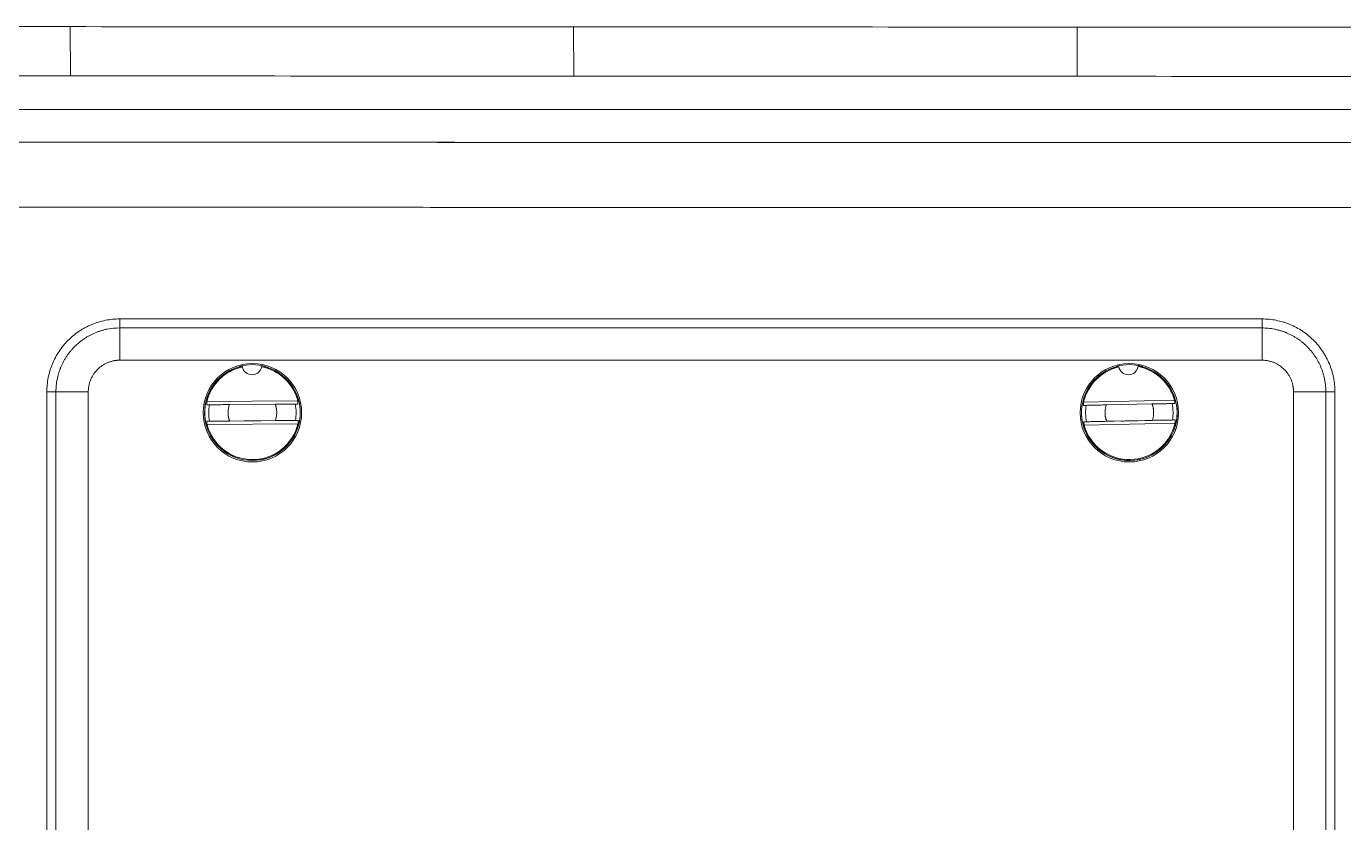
# Model space of a CAD drawing. Header units: millimetres. Extents: x 744 to 5705, y 930 to 4879.
# Drawn here: x 2400 to 2801.2, y 2138.7 to 2381.3 of the extents above; entities that cross this region are included whole.
import ezdxf

# ---------------------------------------------------------------- set-up
doc = ezdxf.new("R2010")
doc.units = ezdxf.units.MM
doc.header["$MEASUREMENT"] = 0

msp = doc.modelspace()

# ---------------------------------------------------------------- linework, layer by layer
at = {"color": 7, "linetype": 'Continuous', "lineweight": 15, "true_color": 0xffffff}
for p, q in [((2413.3, 2381.24), (2413.38, 2366.24)), ((2470.81, 2381.21), (2415.71, 2381.24)), ((2568.58, 2381.17), (2488.69, 2381.2)), ((2566.65, 2381.17), (2566.69, 2366.17)), ((2615.9, 2381.15), (2568.58, 2381.17)), ((2721.44, 2381.11), (2643.55, 2381.14)), ((2720, 2381.11), (2720.02, 2366.11)), ((2745.92, 2381.1), (2721.44, 2381.11)), ((2776.35, 2292.2), (2428.41, 2292.2)), ((2428.41, 2289.45), (2428.41, 2292.2)), ((2776.35, 2289.45), (2776.35, 2292.2)), ((2776.35, 2289.45), (2428.41, 2289.45)), ((2428.41, 2279.62), (2428.41, 2289.45)), ((2776.35, 2279.62), (2776.35, 2289.45)), ((2776.35, 2279.62), (2428.41, 2279.62)), ((2408.97, 2270.01), (2406.2, 2269.98)), ((2406.2, 2269.98), (2406.2, 2042.05)), ((2408.97, 2270.01), (2408.97, 2042.08)), ((2418.82, 2270.02), (2418.82, 2042.09)), ((2454.93, 2267.02), (2482.65, 2267.23)), ((2722.01, 2266.84), (2749.72, 2267.41)), ((2785.94, 2042.09), (2785.94, 2270.02)), ((2798.56, 2269.98), (2795.79, 2270.01)), ((2795.79, 2042.08), (2795.79, 2270.01)), ((2798.56, 2042.05), (2798.56, 2269.98)), ((2453.82, 2263.62), (2453.82, 2263.62)), ((2461.83, 2266.09), (2475.77, 2266.2)), ((2483.82, 2263.62), (2483.82, 2263.62)), ((2720.94, 2263.62), (2720.94, 2263.62)), ((2728.92, 2266), (2742.86, 2266.29)), ((2750.94, 2263.62), (2750.94, 2263.62)), ((2454.94, 2261.02), (2482.73, 2261.23)), ((2482.71, 2260.23), (2454.99, 2260.02)), ((2475.81, 2261.2), (2461.86, 2261.09)), ((2722.1, 2260.84), (2749.89, 2261.42)), ((2749.87, 2260.41), (2722.16, 2259.84)), ((2742.97, 2261.29), (2729.02, 2261))]:
    msp.add_line(p, q, dxfattribs=at)
for points in [[(2418.82, 2270.02), (2417.08, 2270.02), (2415.4, 2270.02), (2413.82, 2270.02), (2412.39, 2270.02), (2411.16, 2270.02), (2410.16, 2270.01), (2409.42, 2270.01), (2408.97, 2270.01)], [(2795.79, 2270.01), (2795.34, 2270.01), (2794.6, 2270.01), (2793.6, 2270.02), (2792.37, 2270.02), (2790.94, 2270.02), (2789.36, 2270.02), (2787.68, 2270.02), (2785.94, 2270.02)]]:
    msp.add_lwpolyline(points, dxfattribs=at)
for centre in [(2468.82, 2263.62), (2735.94, 2263.62)]:
    msp.add_circle(centre, 15, dxfattribs=at)
for centre, radius, start, end in [((2468.82, 2263.62), 14.56, 102.2689, 78.6147), ((2468.82, 2263.62), 14.56, 105.7914, 74.2086), ((2468.82, 2263.63), 14.29, 102.3315, 166.269), ((2468.82, 2263.62), 14.65, 74.2604, 105.7396), ((2468.71, 2278.18), 3, 191.4174, 349.4661), ((2468.82, 2263.63), 14.29, 14.6145, 78.552), ((2735.94, 2263.62), 14.56, 103.0161, 79.3619), ((2735.94, 2263.62), 14.56, 105.7914, 74.2086), ((2735.94, 2263.63), 14.29, 103.0787, 167.0162), ((2735.94, 2263.62), 14.65, 74.2604, 105.7396), ((2735.64, 2278.18), 3, 192.1646, 350.2134), ((2735.94, 2263.63), 14.29, 15.3618, 79.2993), ((2468.82, 2263.62), 15, 180.0001, 359.9999), ((2468.82, 2263.64), 13.32, 169.6218, 191.2617), ((2468.82, 2263.64), 13.32, 349.6218, 11.2617), ((2735.94, 2263.62), 15, 180.0001, 359.9999), ((2735.94, 2263.64), 13.32, 170.3691, 192.0089), ((2735.94, 2263.64), 13.32, 350.3691, 12.0089), ((2468.82, 2263.63), 14.29, 194.6146, 346.269), ((2735.94, 2263.63), 14.29, 195.3618, 347.0162)]:
    msp.add_arc(centre, radius, start, end, dxfattribs=at)
for points in [[(2413.3, 2381.24), (2362.19, 2381.27), (2311.07, 2381.3), (2259.96, 2381.33)], [(2262.84, 2381.33), (2313.8, 2381.3), (2364.75, 2381.27), (2415.71, 2381.24)], [(2566.65, 2381.17), (2515.53, 2381.19), (2464.42, 2381.21), (2413.3, 2381.24)], [(2720, 2381.11), (2668.88, 2381.13), (2617.77, 2381.15), (2566.65, 2381.17)], [(2873.35, 2381.07), (2822.24, 2381.08), (2771.12, 2381.1), (2720, 2381.11)], [(2413.38, 2366.24), (2362.27, 2366.27), (2311.17, 2366.3), (2260.08, 2366.33)], [(2566.69, 2366.17), (2515.58, 2366.19), (2464.48, 2366.21), (2413.38, 2366.24)], [(2720.02, 2366.11), (2668.91, 2366.13), (2617.8, 2366.15), (2566.69, 2366.17)], [(2873.36, 2366.07), (2822.25, 2366.08), (2771.14, 2366.1), (2720.02, 2366.11)], [(2464.85, 2277.72), (2464.85, 2277.69), (2464.85, 2277.66), (2464.86, 2277.63)], [(2465.77, 2277.59), (2465.75, 2277.68), (2465.74, 2277.76), (2465.73, 2277.85)], [(2471.69, 2277.9), (2471.68, 2277.81), (2471.67, 2277.72), (2471.66, 2277.64)], [(2472.78, 2277.63), (2472.79, 2277.66), (2472.79, 2277.69), (2472.79, 2277.72)], [(2731.97, 2277.72), (2731.97, 2277.69), (2731.97, 2277.66), (2731.98, 2277.63)], [(2732.71, 2277.55), (2732.69, 2277.64), (2732.67, 2277.72), (2732.66, 2277.81)], [(2738.63, 2277.93), (2738.62, 2277.84), (2738.61, 2277.76), (2738.6, 2277.67)], [(2739.9, 2277.63), (2739.91, 2277.66), (2739.91, 2277.69), (2739.91, 2277.72)], [(2455.72, 2266.03), (2455.45, 2266.03), (2455.18, 2266.03), (2454.91, 2266.02)], [(2482.69, 2266.23), (2482.42, 2266.24), (2482.15, 2266.24), (2481.88, 2266.24)], [(2722.81, 2265.86), (2722.54, 2265.86), (2722.27, 2265.85), (2722, 2265.84)], [(2749.78, 2266.42), (2749.51, 2266.41), (2749.24, 2266.41), (2748.97, 2266.41)], [(2454.94, 2261.02), (2455.21, 2261.03), (2455.49, 2261.03), (2455.76, 2261.03)], [(2481.92, 2261.24), (2482.19, 2261.24), (2482.46, 2261.24), (2482.73, 2261.23)], [(2722.1, 2260.84), (2722.37, 2260.85), (2722.64, 2260.86), (2722.91, 2260.86)], [(2749.07, 2261.41), (2749.34, 2261.41), (2749.61, 2261.41), (2749.89, 2261.42)]]:
    msp.add_open_spline(points, degree=3, dxfattribs=at)
for points, knots in [([(3180.05, 2356.04), (3145.17, 2356.04), (3077.34, 2356.04), (2978.5, 2356.04), (2885.49, 2356.04), (2798.29, 2356.04), (2716.92, 2356.04), (2641.36, 2356.04), (2571.63, 2356.04), (2507.72, 2356.04), (2449.62, 2356.04), (2397.35, 2356.04), (2350.9, 2356.04), (2310.27, 2356.04), (2275.46, 2356.04), (2246.47, 2356.04), (2223.3, 2356.04), (2177.26, 2356.04), (2106.41, 2356.04), (2008.82, 2356.04), (1925.47, 2356.04), (1856.35, 2356.04), (1810.62, 2356.04), (1774.03, 2356.04), (1750.88, 2356.04), (1733.83, 2356.04), (1724.68, 2356.04), (1718.11, 2356.04), (1712.3, 2356.04), (1703.15, 2356.04), (1694.01, 2356.04), (1686.58, 2356.04), (1683.15, 2356.04), (1680.86, 2356.04), (1674.58, 2356.04), (1666.58, 2356.02), (1657.44, 2355.98), (1650.26, 2355.93), (1643.41, 2355.88), (1629.71, 2355.76), (1609.5, 2355.5), (1573, 2354.8), (1536.53, 2353.75), (1500.1, 2352.3), (1474.31, 2351.07), (1450.06, 2349.74), (1419.77, 2347.86), (1381.94, 2345.1), (1344.17, 2341.72), (1313.99, 2338.62), (1283.83, 2335.23), (1246.16, 2330.43), (1212.36, 2325.36), (1189.88, 2321.64), (1174.93, 2319.06), (1156.29, 2315.66), (1134.02, 2311.27), (1111.84, 2306.56), (1089.77, 2301.51), (1067.8, 2296.09), (1045.95, 2290.29), (1023.98, 2284.01), (1002.38, 2277.35), (983.66, 2271.14), (962.55, 2263.71), (942.33, 2256.04), (918.66, 2246.26), (898.12, 2237.11), (876.61, 2226.73), (856.35, 2216.18), (836.2, 2204.84), (822.14, 2196.32), (812.51, 2190.22), (807.71, 2187.13), (802.4, 2183.63), (796.79, 2179.87), (790.93, 2175.86), (785.4, 2171.98), (781.61, 2169.27), (779.66, 2167.86), (778.97, 2167.37)], [0, 0, 0, 0, 0.042888, 0.083391, 0.121508, 0.157241, 0.190589, 0.221551, 0.250128, 0.276319, 0.300126, 0.321547, 0.340583, 0.357234, 0.3715, 0.383381, 0.392876, 0.399987, 0.439984, 0.479981, 0.519979, 0.542479, 0.56498, 0.576232, 0.587484, 0.593461, 0.597212, 0.598736, 0.601549, 0.604362, 0.609988, 0.6128, 0.613503, 0.614206, 0.615613, 0.621237, 0.624049, 0.62686, 0.630073, 0.632482, 0.643723, 0.65496, 0.677425, 0.688653, 0.69988, 0.709235, 0.71859, 0.737302, 0.756022, 0.765388, 0.774758, 0.793519, 0.812315, 0.817015, 0.821711, 0.831094, 0.840465, 0.849824, 0.859174, 0.868517, 0.877855, 0.887191, 0.896845, 0.905872, 0.911653, 0.924597, 0.932687, 0.94342, 0.952481, 0.962311, 0.971732, 0.981147, 0.982693, 0.985856, 0.988235, 0.990567, 0.99423, 0.997024, 0.998948, 1, 1, 1, 1]), ([(922.61, 2247.75), (924.23, 2248.46), (931.64, 2251.73), (944.97, 2256.98), (962.39, 2263.62), (979.82, 2269.82), (993.5, 2274.41), (1003.52, 2277.64), (1009.75, 2279.61), (1016.18, 2281.59), (1022.76, 2283.57), (1028.95, 2285.4), (1034.5, 2287), (1039.41, 2288.4), (1044.16, 2289.73), (1048.75, 2290.99), (1053.93, 2292.39), (1060.04, 2294.02), (1067.43, 2295.94), (1075.67, 2298.02), (1084.62, 2300.22), (1093.73, 2302.39), (1101.99, 2304.3), (1109.17, 2305.91), (1115.41, 2307.29), (1121.38, 2308.57), (1127.59, 2309.89), (1134.07, 2311.23), (1143.17, 2313.07), (1154.35, 2315.25), (1167.87, 2317.78), (1181.27, 2320.17), (1195.1, 2322.52), (1210.27, 2324.98), (1226.93, 2327.53), (1244.71, 2330.09), (1262.48, 2332.49), (1280.2, 2334.73), (1298.07, 2336.84), (1316.17, 2338.84), (1332.18, 2340.49), (1345.64, 2341.79), (1356.51, 2342.8), (1367.27, 2343.75), (1378.34, 2344.69), (1389.9, 2345.62), (1402.7, 2346.6), (1416.73, 2347.6), (1431.51, 2348.59), (1445.83, 2349.47), (1459.06, 2350.23), (1471.67, 2350.91), (1483.89, 2351.52), (1495.86, 2352.08), (1507.22, 2352.57), (1518.31, 2353.02), (1529.74, 2353.44), (1541.97, 2353.86), (1554.77, 2354.25), (1568.02, 2354.62), (1581.01, 2354.93), (1593.52, 2355.19), (1605.23, 2355.41), (1616.81, 2355.59), (1627.29, 2355.72), (1637.28, 2355.83), (1646.59, 2355.91), (1656.1, 2355.97), (1665.42, 2356.01), (1674.56, 2356.04), (1685.29, 2356.05), (1697.82, 2356.04), (1711.53, 2356.04), (1725.71, 2356.04), (1739.66, 2356.04), (1754.02, 2356.04), (1768.07, 2356.04), (1789.46, 2356.04), (1817.92, 2356.04), (1853.46, 2356.04), (1888.56, 2356.04), (1924.12, 2356.04), (1967.58, 2356.04), (2019.59, 2356.04), (2065.78, 2356.04), (2098.37, 2356.04), (2116.51, 2356.04), (2134.09, 2356.04), (2151.55, 2356.04), (2172.17, 2356.04), (2196.15, 2356.04), (2216.58, 2356.04), (2230.73, 2356.04), (2238.22, 2356.04), (2245.8, 2356.04), (2253.46, 2356.04), (2261.02, 2356.04), (2278.14, 2356.04), (2304.96, 2356.04), (2335.66, 2356.04), (2360.59, 2356.04), (2379.63, 2356.04), (2398.76, 2356.04), (2416.92, 2356.04), (2436.14, 2356.04), (2456.83, 2356.04), (2480.46, 2356.04), (2500.36, 2356.04), (2516.15, 2356.04), (2527.49, 2356.04), (2539.07, 2356.04), (2550.89, 2356.04), (2562.47, 2356.04), (2573.11, 2356.04), (2588.18, 2356.04), (2608.37, 2356.04), (2636.05, 2356.04), (2666.17, 2356.04), (2698.82, 2356.04), (2732.66, 2356.04), (2767.7, 2356.04), (2799.08, 2356.04), (2826.58, 2356.04), (2843.77, 2356.04), (2855.1, 2356.04), (2860.42, 2356.04), (2865.78, 2356.04), (2871.01, 2356.04), (2875.75, 2356.04), (2880, 2356.04), (2890.92, 2356.04), (2909.19, 2356.04), (2936.56, 2356.04), (2966.44, 2356.04), (2998.94, 2356.04), (3032.71, 2356.04), (3067.75, 2356.04), (3104.06, 2356.04), (3141.63, 2356.04), (3167.1, 2356.04), (3180.05, 2356.04)], [0, 0, 0, 0, 0.002359, 0.010774, 0.019073, 0.027178, 0.035383, 0.038282, 0.041182, 0.044085, 0.047239, 0.050327, 0.052667, 0.05493, 0.057116, 0.059226, 0.06126, 0.064255, 0.067638, 0.071408, 0.075565, 0.079881, 0.083867, 0.086837, 0.089666, 0.092353, 0.094958, 0.098104, 0.101144, 0.1073, 0.113234, 0.119417, 0.125386, 0.131864, 0.139813, 0.14776, 0.155706, 0.163595, 0.171442, 0.179569, 0.187731, 0.192774, 0.197488, 0.202182, 0.207087, 0.212203, 0.217531, 0.224082, 0.230816, 0.237138, 0.243063, 0.248354, 0.253839, 0.259245, 0.264198, 0.268881, 0.273918, 0.279311, 0.285058, 0.290848, 0.296826, 0.302224, 0.307384, 0.312307, 0.317524, 0.321224, 0.325508, 0.329827, 0.333778, 0.337824, 0.34189, 0.347954, 0.354359, 0.359995, 0.366684, 0.372772, 0.378955, 0.385231, 0.40102, 0.416512, 0.432142, 0.447343, 0.463442, 0.489496, 0.515977, 0.524388, 0.532501, 0.539909, 0.547588, 0.555536, 0.567119, 0.579231, 0.582491, 0.585787, 0.58912, 0.592488, 0.595894, 0.599088, 0.615081, 0.631276, 0.639597, 0.647971, 0.656397, 0.664832, 0.671936, 0.681748, 0.692141, 0.703113, 0.707993, 0.712979, 0.718072, 0.723272, 0.728577, 0.733353, 0.737309, 0.748456, 0.759993, 0.77383, 0.78819, 0.803073, 0.81848, 0.83441, 0.844483, 0.854754, 0.857088, 0.859431, 0.861784, 0.864147, 0.866332, 0.86804, 0.869759, 0.880741, 0.892138, 0.905873, 0.920166, 0.935017, 0.950426, 0.966392, 0.982917, 1, 1, 1, 1]), ([(3180.05, 2356.04), (3095.02, 2356.04), (2924.97, 2356.04), (2669.88, 2356.04), (2459.74, 2356.04), (2294.55, 2356.04), (2174.3, 2356.04), (2054.05, 2356.04), (1933.82, 2356.04), (1834.98, 2356.06), (1757.52, 2356.03), (1713.35, 2356.1), (1687.88, 2356.02), (1681.09, 2355.99)], [0, 0, 0, 0, 0.170154, 0.340307, 0.510461, 0.59068, 0.670893, 0.75111, 0.831324, 0.911539, 0.948973, 0.986407, 1, 1, 1, 1]), ([(1519.76, 2346.17), (1521.86, 2346.24), (1526.05, 2346.36), (1532.35, 2346.53), (1538.68, 2346.7), (1545.02, 2346.85), (1551.38, 2347), (1557.77, 2347.14), (1564.17, 2347.27), (1570.6, 2347.39), (1577.05, 2347.5), (1583.52, 2347.6), (1590.01, 2347.69), (1596.52, 2347.77), (1603.05, 2347.85), (1609.61, 2347.91), (1616.18, 2347.97), (1626.19, 2348.04), (1639.75, 2348.1), (1656.94, 2348.12), (1677.12, 2348.07), (1700.25, 2347.93), (1723.1, 2347.79), (1742.96, 2347.69), (1759.87, 2347.6), (1777.02, 2347.52), (1794.4, 2347.43), (1812.01, 2347.35), (1840.73, 2347.23), (1881.21, 2347.07), (1932.7, 2346.9), (1984.95, 2346.74), (2054.15, 2346.57), (2140.98, 2346.39), (2244.77, 2346.23), (2348.61, 2346.12), (2452.5, 2346.04), (2590.98, 2345.96), (2764.16, 2345.91), (2934.18, 2345.89), (3072.85, 2345.89), (3142.19, 2345.88), (3180.05, 2345.88)], [0, 0, 0, 0, 0.0037846, 0.0075816, 0.0113909, 0.0152127, 0.0190469, 0.0228935, 0.0267526, 0.0306242, 0.0345084, 0.0384052, 0.0423146, 0.0462367, 0.0501714, 0.0541187, 0.0580787, 0.0620513, 0.0722132, 0.0825648, 0.0931105, 0.1086811, 0.1243545, 0.1343984, 0.1445829, 0.1549088, 0.1653767, 0.1759872, 0.1867397, 0.2172687, 0.2491173, 0.2797752, 0.3116811, 0.3741542, 0.4366696, 0.4992194, 0.5617899, 0.6243823, 0.7494353, 0.8747058, 0.9315936, 1, 1, 1, 1]), ([(1519.76, 2346.17), (1554.51, 2347.22), (1589.25, 2347.81), (1628.31, 2348.05), (1632.65, 2348.07), (1641.33, 2348.1), (1645.66, 2348.11), (1658.69, 2348.11), (1667.37, 2348.09), (1684.7, 2348.02), (1693.36, 2347.97), (1706.33, 2347.9), (1710.65, 2347.87), (1719.29, 2347.82), (1723.61, 2347.79), (1797.06, 2347.39), (1866.2, 2347.11), (2004.48, 2346.67), (2073.63, 2346.52), (2211.92, 2346.27), (2281.07, 2346.19), (2419.37, 2346.06), (2488.52, 2346.01), (2626.83, 2345.95), (2695.98, 2345.93), (2903.44, 2345.89), (3041.74, 2345.88), (3180.05, 2345.88)], [0, 0, 0, 0, 103.769533, 103.769533, 116.740725, 116.740725, 129.711916, 129.711916, 155.6543, 155.6543, 181.596683, 181.596683, 194.567875, 194.567875, 207.539066, 207.539066, 415.078132, 415.078132, 622.617198, 622.617198, 830.156265, 830.156265, 1037.695331, 1037.695331, 1245.234397, 1245.234397, 1660.312529, 1660.312529, 1660.312529, 1660.312529]), ([(2428.41, 2292.2), (2427.68, 2292.2), (2426.95, 2292.16), (2425.5, 2292.02), (2424.77, 2291.91), (2422.62, 2291.48), (2421.24, 2291.06), (2419.23, 2290.23), (2418.57, 2289.92), (2417.61, 2289.4), (2417.29, 2289.22), (2416.66, 2288.84), (2416.35, 2288.65), (2414.85, 2287.64), (2413.73, 2286.72), (2412.44, 2285.44), (2412.19, 2285.17), (2411.7, 2284.63), (2411.46, 2284.35), (2410.77, 2283.51), (2410.34, 2282.92), (2409.13, 2281.12), (2408.45, 2279.84), (2407.75, 2278.15), (2407.62, 2277.81), (2407.37, 2277.12), (2407.26, 2276.77), (2406.94, 2275.73), (2406.77, 2275.03), (2406.48, 2273.61), (2406.38, 2272.9), (2406.23, 2271.45), (2406.2, 2270.72), (2406.2, 2269.98)], [0, 0, 0, 0, 0.0625, 0.0625, 0.125, 0.125, 0.25, 0.25, 0.3125, 0.3125, 0.34375, 0.34375, 0.375, 0.375, 0.5, 0.5, 0.53125, 0.53125, 0.5625, 0.5625, 0.625, 0.625, 0.75, 0.75, 0.78125, 0.78125, 0.8125, 0.8125, 0.875, 0.875, 0.9375, 0.9375, 1, 1, 1, 1]), ([(2798.56, 2269.98), (2798.56, 2270.72), (2798.53, 2271.45), (2798.38, 2272.9), (2798.28, 2273.62), (2797.85, 2275.78), (2797.42, 2277.16), (2796.59, 2279.17), (2796.28, 2279.82), (2795.76, 2280.79), (2795.58, 2281.11), (2795.21, 2281.73), (2795.01, 2282.04), (2794, 2283.55), (2793.08, 2284.67), (2791.8, 2285.95), (2791.54, 2286.2), (2790.99, 2286.69), (2790.72, 2286.93), (2789.87, 2287.63), (2789.29, 2288.06), (2787.48, 2289.27), (2786.2, 2289.95), (2784.51, 2290.65), (2784.17, 2290.78), (2783.48, 2291.03), (2783.14, 2291.14), (2782.1, 2291.46), (2781.39, 2291.63), (2779.98, 2291.91), (2779.26, 2292.02), (2777.81, 2292.16), (2777.08, 2292.2), (2776.35, 2292.2)], [0, 0, 0, 0, 0.0625, 0.0625, 0.125, 0.125, 0.25, 0.25, 0.3125, 0.3125, 0.34375, 0.34375, 0.375, 0.375, 0.5, 0.5, 0.53125, 0.53125, 0.5625, 0.5625, 0.625, 0.625, 0.75, 0.75, 0.78125, 0.78125, 0.8125, 0.8125, 0.875, 0.875, 0.9375, 0.9375, 1, 1, 1, 1]), ([(2428.41, 2289.45), (2427.14, 2289.45), (2425.86, 2289.32), (2424.48, 2289.05), (2424.32, 2289.02), (2424.01, 2288.95), (2423.86, 2288.91), (2423.4, 2288.8), (2423.09, 2288.71), (2422.63, 2288.57), (2422.48, 2288.52), (2422.17, 2288.42), (2422.02, 2288.37), (2421.57, 2288.21), (2421.27, 2288.1), (2420.39, 2287.73), (2419.81, 2287.46), (2419.12, 2287.09), (2418.98, 2287.01), (2418.7, 2286.85), (2418.56, 2286.77), (2418.16, 2286.53), (2417.89, 2286.36), (2417.49, 2286.1), (2417.36, 2286.01), (2417.1, 2285.83), (2416.97, 2285.73), (2416.59, 2285.45), (2416.33, 2285.25), (2415.59, 2284.64), (2415.11, 2284.21), (2414.45, 2283.54), (2414.23, 2283.31), (2413.8, 2282.84), (2413.59, 2282.6), (2413.19, 2282.11), (2412.99, 2281.86), (2412.62, 2281.35), (2412.43, 2281.09), (2412.17, 2280.69), (2412.08, 2280.56), (2411.91, 2280.29), (2411.82, 2280.15), (2411.58, 2279.74), (2411.42, 2279.46), (2410.97, 2278.62), (2410.69, 2278.04), (2410.42, 2277.39), (2410.39, 2277.31), (2410.33, 2277.17), (2410.31, 2277.09), (2410.22, 2276.87), (2410.17, 2276.72), (2410.01, 2276.28), (2409.91, 2275.98), (2409.77, 2275.52), (2409.72, 2275.37), (2409.64, 2275.06), (2409.6, 2274.91), (2409.48, 2274.44), (2409.41, 2274.13), (2409.28, 2273.5), (2409.23, 2273.19), (2409.14, 2272.56), (2409.1, 2272.24), (2409, 2271.28), (2408.97, 2270.64), (2408.97, 2270.01)], [0, 0, 0, 0, 0.125, 0.125, 0.140625, 0.140625, 0.15625, 0.15625, 0.1875, 0.1875, 0.203125, 0.203125, 0.21875, 0.21875, 0.25, 0.25, 0.3125, 0.3125, 0.328125, 0.328125, 0.34375, 0.34375, 0.375, 0.375, 0.390625, 0.390625, 0.40625, 0.40625, 0.4375, 0.4375, 0.5, 0.5, 0.53125, 0.53125, 0.5625, 0.5625, 0.59375, 0.59375, 0.625, 0.625, 0.640625, 0.640625, 0.65625, 0.65625, 0.6875, 0.6875, 0.75, 0.75, 0.757812, 0.757812, 0.765625, 0.765625, 0.78125, 0.78125, 0.8125, 0.8125, 0.828125, 0.828125, 0.84375, 0.84375, 0.875, 0.875, 0.90625, 0.90625, 0.9375, 0.9375, 1, 1, 1, 1]), ([(2795.79, 2270.01), (2795.79, 2271.28), (2795.66, 2272.56), (2795.39, 2273.95), (2795.35, 2274.1), (2795.28, 2274.41), (2795.25, 2274.57), (2795.13, 2275.03), (2795.05, 2275.33), (2794.91, 2275.79), (2794.86, 2275.94), (2794.76, 2276.25), (2794.71, 2276.4), (2794.55, 2276.85), (2794.43, 2277.15), (2794.07, 2278.03), (2793.8, 2278.61), (2793.42, 2279.31), (2793.35, 2279.45), (2793.19, 2279.72), (2793.11, 2279.86), (2792.87, 2280.26), (2792.7, 2280.53), (2792.43, 2280.93), (2792.35, 2281.06), (2792.16, 2281.32), (2792.07, 2281.45), (2791.79, 2281.83), (2791.59, 2282.09), (2790.97, 2282.84), (2790.54, 2283.31), (2789.88, 2283.98), (2789.65, 2284.2), (2789.18, 2284.62), (2788.94, 2284.83), (2788.45, 2285.23), (2788.2, 2285.43), (2787.69, 2285.81), (2787.43, 2285.99), (2787.03, 2286.26), (2786.9, 2286.34), (2786.63, 2286.51), (2786.49, 2286.6), (2786.08, 2286.85), (2785.8, 2287), (2784.95, 2287.46), (2784.38, 2287.73), (2783.73, 2288), (2783.65, 2288.03), (2783.5, 2288.09), (2783.43, 2288.12), (2783.21, 2288.2), (2783.06, 2288.26), (2782.62, 2288.42), (2782.32, 2288.52), (2781.86, 2288.66), (2781.71, 2288.7), (2781.4, 2288.78), (2781.24, 2288.83), (2780.78, 2288.94), (2780.46, 2289.01), (2779.84, 2289.14), (2779.53, 2289.19), (2778.89, 2289.29), (2778.58, 2289.33), (2777.62, 2289.42), (2776.98, 2289.45), (2776.35, 2289.45)], [0, 0, 0, 0, 0.125, 0.125, 0.140625, 0.140625, 0.15625, 0.15625, 0.1875, 0.1875, 0.203125, 0.203125, 0.21875, 0.21875, 0.25, 0.25, 0.3125, 0.3125, 0.328125, 0.328125, 0.34375, 0.34375, 0.375, 0.375, 0.390625, 0.390625, 0.40625, 0.40625, 0.4375, 0.4375, 0.5, 0.5, 0.53125, 0.53125, 0.5625, 0.5625, 0.59375, 0.59375, 0.625, 0.625, 0.640625, 0.640625, 0.65625, 0.65625, 0.6875, 0.6875, 0.75, 0.75, 0.757812, 0.757812, 0.765625, 0.765625, 0.78125, 0.78125, 0.8125, 0.8125, 0.828125, 0.828125, 0.84375, 0.84375, 0.875, 0.875, 0.90625, 0.90625, 0.9375, 0.9375, 1, 1, 1, 1]), ([(2428.41, 2279.62), (2428.31, 2279.62), (2428.1, 2279.61), (2427.79, 2279.6), (2427.47, 2279.57), (2427.16, 2279.54), (2426.85, 2279.49), (2426.34, 2279.4), (2425.63, 2279.22), (2424.74, 2278.9), (2423.89, 2278.5), (2422.81, 2277.86), (2421.59, 2276.86), (2420.59, 2275.64), (2419.94, 2274.56), (2419.54, 2273.71), (2419.22, 2272.82), (2419.01, 2272.01), (2418.9, 2271.28), (2418.83, 2270.65), (2418.82, 2270.23), (2418.82, 2270.02)], [0, 0, 0, 0, 0.020867, 0.041684, 0.062474, 0.08326, 0.104062, 0.124905, 0.187503, 0.250113, 0.312374, 0.374673, 0.499801, 0.624289, 0.686806, 0.749368, 0.811865, 0.874407, 0.91627, 0.958074, 1, 1, 1, 1]), ([(2785.94, 2270.02), (2785.94, 2270.13), (2785.94, 2270.34), (2785.92, 2270.65), (2785.9, 2270.96), (2785.86, 2271.27), (2785.82, 2271.58), (2785.72, 2272.1), (2785.54, 2272.81), (2785.23, 2273.7), (2784.82, 2274.55), (2784.18, 2275.63), (2783.18, 2276.85), (2781.96, 2277.85), (2780.88, 2278.49), (2780.03, 2278.9), (2779.14, 2279.22), (2778.33, 2279.42), (2777.6, 2279.54), (2776.98, 2279.61), (2776.56, 2279.61), (2776.35, 2279.62)], [0, 0, 0, 0, 0.020867, 0.041684, 0.062474, 0.08326, 0.104062, 0.124905, 0.187503, 0.250113, 0.312374, 0.374673, 0.499801, 0.624289, 0.686806, 0.749368, 0.811865, 0.874407, 0.91627, 0.958074, 1, 1, 1, 1]), ([(2455.72, 2266.03), (2455.78, 2266.04), (2455.88, 2266.04), (2456.13, 2266.04), (2456.28, 2266.04), (2456.65, 2266.05), (2456.86, 2266.05), (2457.21, 2266.05), (2457.33, 2266.05), (2457.59, 2266.05), (2457.72, 2266.06), (2458.14, 2266.06), (2458.44, 2266.06), (2459.06, 2266.07), (2459.39, 2266.07), (2460.06, 2266.08), (2460.41, 2266.08), (2461.11, 2266.08), (2461.47, 2266.09), (2461.83, 2266.09)], [0, 0, 0, 0, 0.125, 0.125, 0.25, 0.25, 0.375, 0.375, 0.4375, 0.4375, 0.5, 0.5, 0.625, 0.625, 0.75, 0.75, 0.875, 0.875, 1, 1, 1, 1]), ([(2461.86, 2261.09), (2461.84, 2261.17), (2461.78, 2261.32), (2461.71, 2261.55), (2461.65, 2261.78), (2461.59, 2262.02), (2461.54, 2262.26), (2461.5, 2262.48), (2461.45, 2262.8), (2461.42, 2263.17), (2461.41, 2263.59), (2461.41, 2264.01), (2461.45, 2264.5), (2461.54, 2265.04), (2461.66, 2265.57), (2461.77, 2265.92), (2461.83, 2266.09)], [0, 0, 0, 0, 0.047605, 0.095211, 0.142816, 0.190423, 0.238031, 0.28564, 0.325506, 0.428198, 0.500757, 0.571884, 0.678912, 0.785943, 0.892974, 1, 1, 1, 1]), ([(2475.77, 2266.2), (2476.13, 2266.2), (2476.49, 2266.2), (2477.19, 2266.21), (2477.54, 2266.21), (2478.21, 2266.22), (2478.54, 2266.22), (2479.16, 2266.22), (2479.46, 2266.22), (2480.02, 2266.23), (2480.27, 2266.23), (2480.62, 2266.23), (2480.73, 2266.23), (2480.94, 2266.23), (2481.04, 2266.23), (2481.32, 2266.23), (2481.47, 2266.24), (2481.72, 2266.24), (2481.82, 2266.24), (2481.88, 2266.24)], [0, 0, 0, 0, 0.125, 0.125, 0.25, 0.25, 0.375, 0.375, 0.5, 0.5, 0.625, 0.625, 0.6875, 0.6875, 0.75, 0.75, 0.875, 0.875, 1, 1, 1, 1]), ([(2475.77, 2266.2), (2475.8, 2266.12), (2475.86, 2265.97), (2475.93, 2265.74), (2475.99, 2265.5), (2476.05, 2265.27), (2476.1, 2265.03), (2476.14, 2264.8), (2476.18, 2264.48), (2476.22, 2264.12), (2476.23, 2263.7), (2476.22, 2263.27), (2476.19, 2262.79), (2476.1, 2262.25), (2475.98, 2261.72), (2475.87, 2261.37), (2475.81, 2261.2)], [0, 0, 0, 0, 0.047605, 0.095211, 0.142816, 0.190423, 0.238031, 0.28564, 0.325506, 0.428198, 0.500757, 0.571884, 0.678912, 0.785943, 0.892974, 1, 1, 1, 1]), ([(2722.81, 2265.86), (2722.87, 2265.87), (2722.97, 2265.87), (2723.22, 2265.87), (2723.37, 2265.88), (2723.74, 2265.89), (2723.95, 2265.89), (2724.3, 2265.9), (2724.42, 2265.9), (2724.68, 2265.91), (2724.81, 2265.91), (2725.23, 2265.92), (2725.53, 2265.93), (2726.15, 2265.94), (2726.48, 2265.95), (2727.15, 2265.96), (2727.5, 2265.97), (2728.2, 2265.98), (2728.56, 2265.99), (2728.92, 2266)], [0, 0, 0, 0, 0.125, 0.125, 0.25, 0.25, 0.375, 0.375, 0.4375, 0.4375, 0.5, 0.5, 0.625, 0.625, 0.75, 0.75, 0.875, 0.875, 1, 1, 1, 1]), ([(2729.02, 2261), (2728.99, 2261.08), (2728.94, 2261.23), (2728.86, 2261.46), (2728.79, 2261.69), (2728.73, 2261.93), (2728.68, 2262.16), (2728.64, 2262.39), (2728.59, 2262.71), (2728.55, 2263.07), (2728.53, 2263.49), (2728.53, 2263.92), (2728.56, 2264.4), (2728.64, 2264.94), (2728.75, 2265.48), (2728.86, 2265.82), (2728.92, 2266)], [0, 0, 0, 0, 0.047605, 0.095211, 0.142816, 0.190423, 0.238031, 0.28564, 0.325506, 0.428198, 0.500757, 0.571884, 0.678912, 0.785943, 0.892974, 1, 1, 1, 1]), ([(2742.86, 2266.29), (2743.22, 2266.29), (2743.58, 2266.3), (2744.28, 2266.32), (2744.63, 2266.32), (2745.3, 2266.34), (2745.63, 2266.34), (2746.25, 2266.36), (2746.55, 2266.36), (2747.1, 2266.37), (2747.36, 2266.38), (2747.71, 2266.38), (2747.82, 2266.39), (2748.03, 2266.39), (2748.13, 2266.39), (2748.4, 2266.4), (2748.56, 2266.4), (2748.81, 2266.4), (2748.9, 2266.41), (2748.97, 2266.41)], [0, 0, 0, 0, 0.125, 0.125, 0.25, 0.25, 0.375, 0.375, 0.5, 0.5, 0.625, 0.625, 0.6875, 0.6875, 0.75, 0.75, 0.875, 0.875, 1, 1, 1, 1]), ([(2742.86, 2266.29), (2742.89, 2266.21), (2742.95, 2266.06), (2743.02, 2265.83), (2743.09, 2265.6), (2743.15, 2265.36), (2743.2, 2265.12), (2743.24, 2264.9), (2743.29, 2264.58), (2743.33, 2264.21), (2743.35, 2263.8), (2743.35, 2263.37), (2743.32, 2262.89), (2743.24, 2262.34), (2743.13, 2261.81), (2743.02, 2261.46), (2742.97, 2261.29)], [0, 0, 0, 0, 0.047605, 0.095211, 0.142816, 0.190423, 0.238031, 0.28564, 0.325506, 0.428198, 0.500757, 0.571884, 0.678912, 0.785943, 0.892974, 1, 1, 1, 1]), ([(2455.76, 2261.03), (2455.82, 2261.04), (2455.92, 2261.04), (2456.16, 2261.04), (2456.32, 2261.04), (2456.69, 2261.05), (2456.9, 2261.05), (2457.25, 2261.05), (2457.37, 2261.05), (2457.63, 2261.05), (2457.76, 2261.06), (2458.18, 2261.06), (2458.47, 2261.06), (2459.1, 2261.07), (2459.43, 2261.07), (2460.1, 2261.08), (2460.45, 2261.08), (2461.15, 2261.08), (2461.51, 2261.09), (2461.86, 2261.09)], [0, 0, 0, 0, 0.125, 0.125, 0.25, 0.25, 0.375, 0.375, 0.4375, 0.4375, 0.5, 0.5, 0.625, 0.625, 0.75, 0.75, 0.875, 0.875, 1, 1, 1, 1]), ([(2466.34, 2261.11), (2466.34, 2261.11), (2466.39, 2261.11), (2466.64, 2261.12), (2466.83, 2261.12), (2467.31, 2261.12), (2467.61, 2261.13), (2468.23, 2261.13), (2468.54, 2261.13), (2469.13, 2261.14), (2469.45, 2261.14), (2470.07, 2261.15), (2470.36, 2261.15), (2470.85, 2261.15), (2471.04, 2261.15), (2471.28, 2261.15), (2471.34, 2261.15), (2471.34, 2261.15)], [0, 0, 0, 0, 0.125, 0.125, 0.25, 0.25, 0.375, 0.375, 0.5, 0.5, 0.625, 0.625, 0.75, 0.75, 0.875, 0.875, 1, 1, 1, 1]), ([(2471.34, 2261.15), (2471.34, 2261.15), (2471.28, 2261.15), (2471.04, 2261.15), (2470.85, 2261.15), (2470.36, 2261.14), (2470.07, 2261.14), (2469.45, 2261.13), (2469.13, 2261.13), (2468.54, 2261.13), (2468.23, 2261.12), (2467.61, 2261.12), (2467.31, 2261.12), (2466.83, 2261.11), (2466.64, 2261.11), (2466.39, 2261.11), (2466.34, 2261.11), (2466.34, 2261.11)], [0, 0, 0, 0, 0.125, 0.125, 0.25, 0.25, 0.375, 0.375, 0.5, 0.5, 0.625, 0.625, 0.75, 0.75, 0.875, 0.875, 1, 1, 1, 1]), ([(2481.92, 2261.24), (2481.86, 2261.24), (2481.76, 2261.24), (2481.51, 2261.24), (2481.36, 2261.23), (2480.99, 2261.23), (2480.78, 2261.23), (2480.43, 2261.23), (2480.31, 2261.23), (2480.05, 2261.23), (2479.92, 2261.23), (2479.5, 2261.22), (2479.2, 2261.22), (2478.58, 2261.22), (2478.25, 2261.22), (2477.58, 2261.21), (2477.23, 2261.21), (2476.53, 2261.2), (2476.17, 2261.2), (2475.81, 2261.2)], [0, 0, 0, 0, 0.125, 0.125, 0.25, 0.25, 0.375, 0.375, 0.4375, 0.4375, 0.5, 0.5, 0.625, 0.625, 0.75, 0.75, 0.875, 0.875, 1, 1, 1, 1]), ([(2722.91, 2260.86), (2722.98, 2260.87), (2723.07, 2260.87), (2723.32, 2260.87), (2723.48, 2260.88), (2723.84, 2260.89), (2724.05, 2260.89), (2724.4, 2260.9), (2724.52, 2260.9), (2724.78, 2260.91), (2724.92, 2260.91), (2725.34, 2260.92), (2725.63, 2260.93), (2726.25, 2260.94), (2726.58, 2260.95), (2727.26, 2260.96), (2727.6, 2260.97), (2728.3, 2260.98), (2728.66, 2260.99), (2729.02, 2261)], [0, 0, 0, 0, 0.125, 0.125, 0.25, 0.25, 0.375, 0.375, 0.4375, 0.4375, 0.5, 0.5, 0.625, 0.625, 0.75, 0.75, 0.875, 0.875, 1, 1, 1, 1]), ([(2733.49, 2261.08), (2733.49, 2261.08), (2733.55, 2261.08), (2733.79, 2261.09), (2733.98, 2261.09), (2734.47, 2261.1), (2734.77, 2261.11), (2735.38, 2261.12), (2735.7, 2261.13), (2736.29, 2261.14), (2736.61, 2261.15), (2737.22, 2261.16), (2737.52, 2261.17), (2738, 2261.18), (2738.19, 2261.18), (2738.44, 2261.18), (2738.49, 2261.19), (2738.49, 2261.19)], [0, 0, 0, 0, 0.125, 0.125, 0.25, 0.25, 0.375, 0.375, 0.5, 0.5, 0.625, 0.625, 0.75, 0.75, 0.875, 0.875, 1, 1, 1, 1]), ([(2738.49, 2261.19), (2738.49, 2261.18), (2738.44, 2261.18), (2738.19, 2261.18), (2738, 2261.17), (2737.52, 2261.16), (2737.22, 2261.15), (2736.61, 2261.14), (2736.29, 2261.14), (2735.7, 2261.12), (2735.38, 2261.12), (2734.77, 2261.1), (2734.47, 2261.1), (2733.98, 2261.09), (2733.79, 2261.09), (2733.55, 2261.08), (2733.49, 2261.08), (2733.49, 2261.08)], [0, 0, 0, 0, 0.125, 0.125, 0.25, 0.25, 0.375, 0.375, 0.5, 0.5, 0.625, 0.625, 0.75, 0.75, 0.875, 0.875, 1, 1, 1, 1]), ([(2749.07, 2261.41), (2749.01, 2261.41), (2748.91, 2261.4), (2748.66, 2261.4), (2748.51, 2261.4), (2748.14, 2261.39), (2747.93, 2261.39), (2747.58, 2261.38), (2747.46, 2261.38), (2747.2, 2261.37), (2747.07, 2261.37), (2746.65, 2261.36), (2746.36, 2261.36), (2745.73, 2261.35), (2745.4, 2261.34), (2744.73, 2261.32), (2744.38, 2261.32), (2743.68, 2261.3), (2743.32, 2261.3), (2742.97, 2261.29)], [0, 0, 0, 0, 0.125, 0.125, 0.25, 0.25, 0.375, 0.375, 0.4375, 0.4375, 0.5, 0.5, 0.625, 0.625, 0.75, 0.75, 0.875, 0.875, 1, 1, 1, 1])]:
    msp.add_open_spline(points, degree=3, knots=knots, dxfattribs=at)
at = {"color": 8, "linetype": 'Continuous', "lineweight": 15, "true_color": 0x808080}
msp.add_open_spline([(2824.22, 2326.1), (2820.53, 2326.1), (2806.95, 2326.1), (2791.46, 2326.1), (2777.76, 2326.11), (2772.08, 2326.11), (2765.97, 2326.11), (2748.66, 2326.11), (2720.47, 2326.12), (2682.19, 2326.13), (2643.33, 2326.14), (2603.99, 2326.16), (2564.26, 2326.17), (2525.86, 2326.19), (2488.8, 2326.21), (2453.08, 2326.24), (2426.02, 2326.25), (2407.23, 2326.27), (2396.32, 2326.28), (2385.56, 2326.29), (2374.94, 2326.3), (2364.46, 2326.3), (2353.39, 2326.31), (2341.27, 2326.33), (2323.24, 2326.34), (2300.19, 2326.37), (2272.75, 2326.4), (2232.56, 2326.45), (2179.18, 2326.53), (2111.3, 2326.64), (2043.27, 2326.79), (1975.16, 2326.96), (1906.98, 2327.17), (1849.92, 2327.39), (1804.44, 2327.58), (1771.89, 2327.73), (1749.39, 2327.85), (1736.64, 2327.92), (1733.35, 2327.93), (1730.21, 2327.95), (1727.43, 2327.97), (1724.83, 2327.98), (1722.13, 2328), (1718.49, 2328.02), (1713.75, 2328.04), (1707.82, 2328.08), (1701.67, 2328.12), (1695.16, 2328.16), (1688.82, 2328.19), (1682.56, 2328.22), (1677.65, 2328.25), (1673.72, 2328.26), (1670.56, 2328.27), (1667.34, 2328.28), (1664.2, 2328.29), (1650.56, 2328.32), (1625.95, 2328.27), (1590.57, 2327.93), (1555.22, 2327.34), (1531.89, 2326.7), (1520.36, 2326.38)], degree=3, knots=[0, 0, 0, 0, 0.00849, 0.031246, 0.035634, 0.039997, 0.044332, 0.049683, 0.079831, 0.109187, 0.137749, 0.169244, 0.199715, 0.229162, 0.257585, 0.284984, 0.31136, 0.319839, 0.328206, 0.336462, 0.344607, 0.35264, 0.360562, 0.370078, 0.380527, 0.40206, 0.423107, 0.443667, 0.494515, 0.545934, 0.599835, 0.651045, 0.702651, 0.756708, 0.782336, 0.807296, 0.831589, 0.834115, 0.836634, 0.839145, 0.841334, 0.843049, 0.845116, 0.847538, 0.851444, 0.856019, 0.861177, 0.8656, 0.870984, 0.875782, 0.879993, 0.882289, 0.884809, 0.887274, 0.889684, 0.892041, 0.918655, 0.946317, 0.973447, 1, 1, 1, 1], dxfattribs=at)
at = {"color": 7, "linetype": 'Continuous', "lineweight": 15, "true_color": 0xffffff}
for points, weights in [([(2482.69, 2266.23), (2482.69, 2266.73), (2482.65, 2267.23)], [0.999867509954, 0.985398387167, 0.972360127752]), ([(2454.93, 2267.02), (2454.9, 2266.52), (2454.91, 2266.02)], [0.972032840994, 0.985048506182, 0.999494018823]), ([(2722.01, 2266.84), (2721.99, 2266.34), (2722, 2265.84)], [0.971756515917, 0.984753095504, 0.999178665064]), ([(2454.94, 2261.02), (2454.95, 2260.52), (2454.99, 2260.02)], [0.99953033571, 0.985082526853, 0.972064664216]), ([(2482.71, 2260.23), (2482.74, 2260.73), (2482.73, 2261.23)], [0.972328255199, 0.985364314828, 0.999831138881]), ([(2722.1, 2260.84), (2722.11, 2260.34), (2722.16, 2259.84)], [0.999276263382, 0.984844520878, 0.971842033698])]:
    msp.add_rational_spline(points, weights, degree=2, dxfattribs=at)
for points, weights, knots in [([(2749.78, 2266.42), (2749.78, 2266.42), (2749.78, 2266.42), (2749.77, 2266.92), (2749.72, 2267.41)], [0.999816322607, 0.999908132489, 1, 0.985611858945, 0.972637329334], [4.71189629, 4.71189629, 4.71189629, 4.71238898, 4.71238898, 4.78955307, 4.78955307, 4.78955307]), ([(2749.87, 2260.41), (2749.89, 2260.91), (2749.89, 2261.41), (2749.89, 2261.42), (2749.89, 2261.42)], [0.972551454308, 0.985564234682, 1, 0.999957092103, 0.999914196778], [4.63496948, 4.63496948, 4.63496948, 4.71238898, 4.71238898, 4.7126191, 4.7126191, 4.7126191])]:
    msp.add_rational_spline(points, weights, degree=2, knots=knots, dxfattribs=at)

doc.saveas('drawing.dxf')
